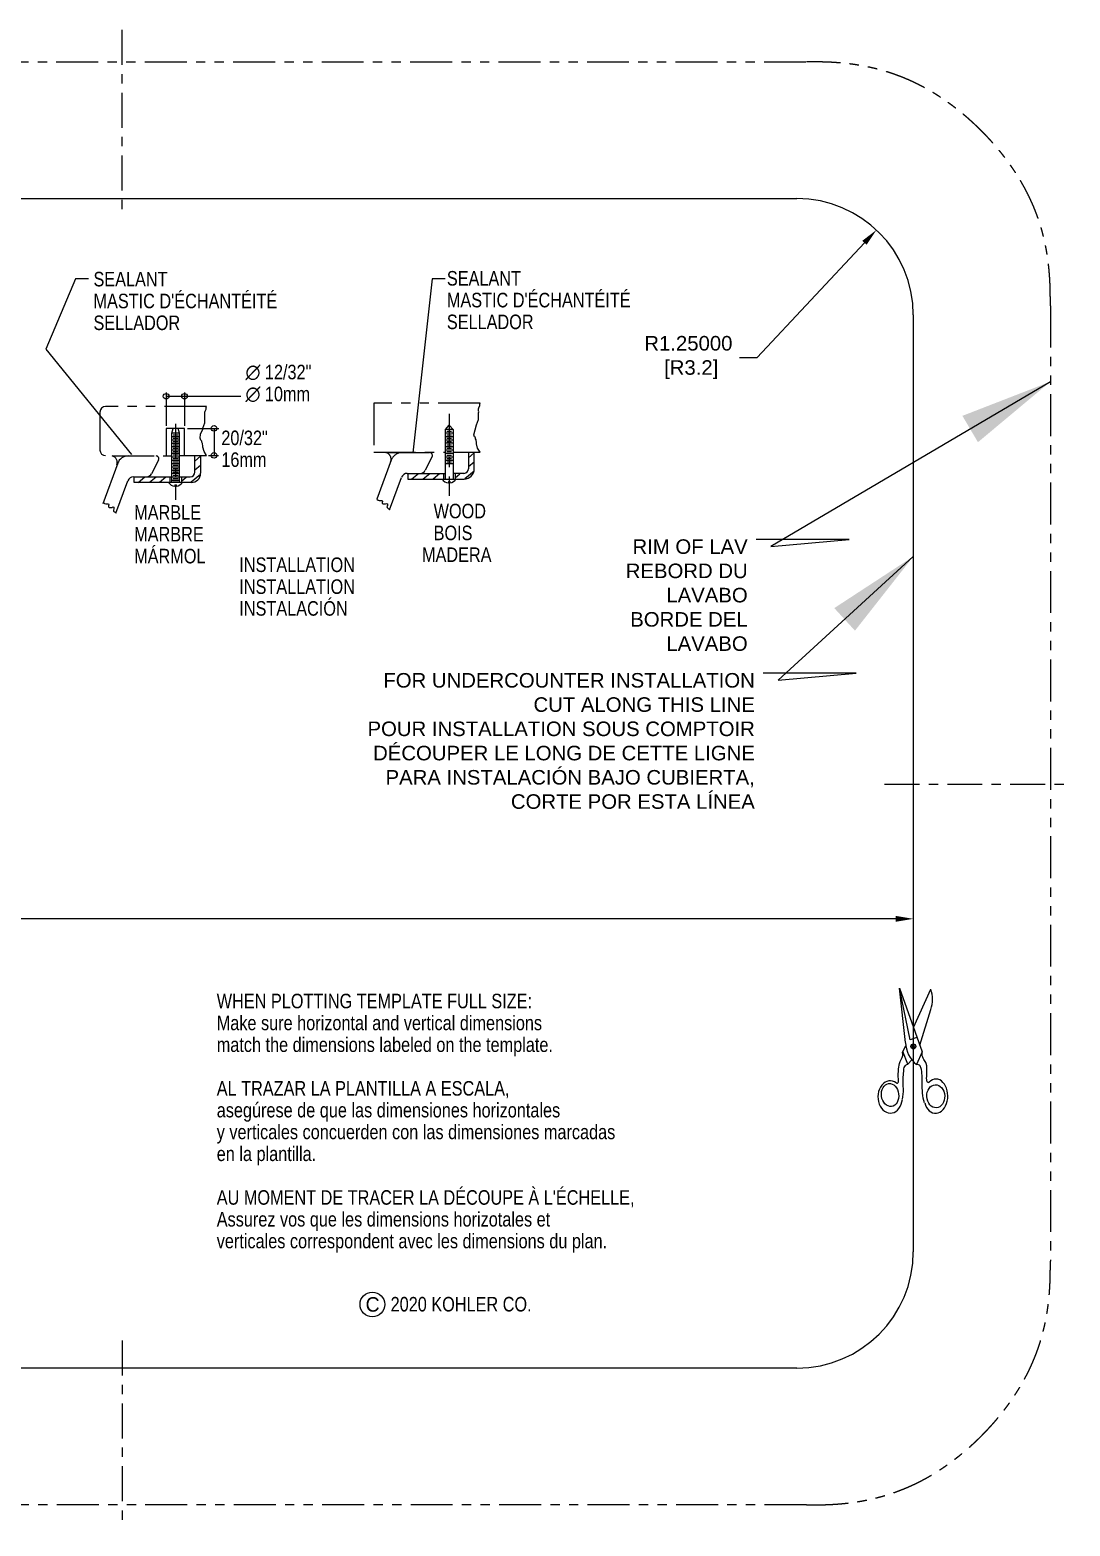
# Model space of a CAD drawing. Extents: x -347 to 953, y -714 to 758.
# Drawn here: x 388.68 to 399.85, y -203.53 to -187.46 of the extents above; entities that cross this region are included whole.
import ezdxf

# ---------------------------------------------------------------- set-up
doc = ezdxf.new("R2010")
doc.units = 0
doc.header["$MEASUREMENT"] = 0
doc.linetypes.add('CENTER', pattern=[0.6, 0.375, -0.075, 0.075, -0.075])
doc.linetypes.add('PHANTOM', pattern=[0.8, 0.45, -0.05, 0.1, -0.05, 0.1, -0.05])
doc.layers.get('0').update_dxf_attribs({"linetype": 'CONTINUOUS'})
doc.layers.get('Defpoints').update_dxf_attribs({"linetype": 'CONTINUOUS'})
for name, color, linetype in [('___NOTE', 7, 'CONTINUOUS'), ('___SYMBOL', 7, 'CONTINUOUS'), ('_CURVE', 7, 'CONTINUOUS'), ('DEFAULT_1', 7, 'CENTER')]:
    doc.layers.add(name, color=color, linetype=linetype)
doc.styles.get("Standard").update_dxf_attribs({"font": 'arial.ttf'})
doc.styles.add('TEXTSTYLE_1', font='gdt', dxfattribs={"width": 0.8})
doc.styles.add('TEXTSTYLE_2', font='txt')
doc.dimstyles.new('DIMSTYLE_1', dxfattribs={"dimtxt": 0.15625, "dimasz": 0.1875, "dimexe": 0.125, "dimexo": 0.0625, "dimgap": 0.09, "dimtad": 0, "dimtih": 1, "dimtoh": 1, "dimdec": 5, "dimzin": 4, "dimdsep": 46, "dimtxsty": 'Standard', "dimblk": '_ARROW_FILLED', "dimblk1": '_ARROW_FILLED', "dimblk2": '_ARROW_FILLED', "dimcen": 0.09, "dimadec": 0, "dimazin": 1, "dimtp": 0.01, "dimtm": 0.01, "dimtfac": 1, "dimtdec": 32, "dimtofl": 0, "dimtmove": 0, "dimatfit": 3, "dimldrblk": '_ARROW_FILLED', "dimfxl": 1, "dimtolj": 1, "dimtzin": 4, "dimarcsym": 0})
doc.dimstyles.new('DIMSTYLE_3', dxfattribs={"dimtxt": 0.15625, "dimasz": 0.1875, "dimexe": 0.125, "dimexo": 0.0625, "dimgap": 0.078125, "dimtad": 0, "dimtih": 1, "dimtoh": 1, "dimdec": 5, "dimzin": 4, "dimdsep": 46, "dimtxsty": 'Standard', "dimblk": '_ARROW_FILLED', "dimblk1": '_ARROW_FILLED', "dimblk2": '_ARROW_FILLED', "dimcen": 0.09, "dimadec": 0, "dimazin": 1, "dimtp": 0.03125, "dimtm": 0.03125, "dimtfac": 1, "dimtdec": 32, "dimtofl": 0, "dimtmove": 0, "dimatfit": 3, "dimldrblk": '_ARROW_FILLED', "dimfxl": 1, "dimtolj": 1, "dimtzin": 4, "dimarcsym": 0})
doc.dimstyles.get("Standard").update_dxf_attribs({"dimtxt": 2.25, "dimasz": 1, "dimexe": 0.18, "dimexo": 0.0625, "dimgap": 0.09, "dimtad": 0, "dimdec": 4, "dimzin": 0, "dimdsep": 46, "dimlunit": 5, "dimtxsty": 'Standard', "dimcen": 1, "dimclrd": 3, "dimclre": 3, "dimadec": 0, "dimazin": 0, "dimtfac": 1, "dimtdec": 4, "dimtofl": 0, "dimtmove": 0, "dimatfit": 3, "dimfxl": 1, "dimtolj": 1, "dimtzin": 0, "dimarcsym": 0})

# ---------------------------------------------------------------- blocks, each defined once
blk = doc.blocks.new('_ARROW_FILLED')
at = {"color": 0, "linetype": 'ByBlock'}
blk.add_solid([(0, 0), (-1, 0.167), (-1, -0.167)], dxfattribs=at)
blk = doc.blocks.new('*D87')
at = {"color": 0, "linetype": 'Continuous', "lineweight": -2, "transparency": 16777216}
for p, q in [((396.491, -190.983), (397.645, -189.75)), ((396.304, -190.983), (396.491, -190.983))]:
    blk.add_line(p, q, dxfattribs=at)
at = {"layer": 'Defpoints', "color": 0, "linetype": 'Continuous', "transparency": 16777216}
for p in [(397.773, -189.613), (396.919, -190.526)]:
    blk.add_point(p, dxfattribs=at)
at = {"color": 0, "linetype": 'Continuous', "lineweight": -2, "transparency": 16777216, "xscale": 0.1875, "yscale": 0.1875, "zscale": 0.1875, "rotation": 46.88407249360407}
blk.add_blockref('_ARROW_FILLED', (397.773, -189.613), dxfattribs=at)
at = {"color": 0, "linetype": 'Continuous', "transparency": 16777216, "insert": (395.754, -190.983), "char_height": 0.15625, "width": 0.75, "attachment_point": 5}
blk.add_mtext('\\A1;R1.25000\\P [R3.2]', dxfattribs=at)
blk = doc.blocks.new('*D89')
at = {"color": 0, "linetype": 'Continuous', "lineweight": -2, "transparency": 16777216}
for p, q in [((381.169, -194.78), (381.169, -197.137)), ((398.169, -194.858), (398.169, -197.137)), ((381.357, -197.012), (385.806, -197.012)), ((397.982, -197.012), (386.838, -197.012))]:
    blk.add_line(p, q, dxfattribs=at)
at = {"layer": 'Defpoints', "color": 0, "linetype": 'Continuous', "transparency": 16777216}
for p in [(381.169, -194.718), (398.169, -194.795), (381.169, -197.012)]:
    blk.add_point(p, dxfattribs=at)
at = {"color": 0, "linetype": 'Continuous', "lineweight": -2, "transparency": 16777216, "xscale": 0.1875, "yscale": 0.1875, "zscale": 0.1875, "rotation": 180}
blk.add_blockref('_ARROW_FILLED', (381.169, -197.012), dxfattribs=at)
at = {"color": 0, "linetype": 'Continuous', "lineweight": -2, "transparency": 16777216, "xscale": 0.1875, "yscale": 0.1875, "zscale": 0.1875}
blk.add_blockref('_ARROW_FILLED', (398.169, -197.012), dxfattribs=at)
at = {"color": 0, "linetype": 'Continuous', "transparency": 16777216, "insert": (386.322, -197.012), "char_height": 0.15625, "width": 0.5, "attachment_point": 5}
blk.add_mtext('\\A1;17.00000\\P [43]', dxfattribs=at)
blk = doc.blocks.new('LAV_UC_INSTALLATION_BL1', base_point=(24.608, 22.487))
at = {"layer": '___SYMBOL', "color": 2, "linetype": 'Continuous'}
for p, q in [((21.525, 24.253), (21.204, 23.498)), ((21.664, 24.253), (21.525, 24.253)), ((25.354, 24.253), (25.145, 22.386)), ((25.493, 24.253), (25.354, 24.253)), ((21.204, 23.498), (22.124, 22.369)), ((22.497, 23.035), (22.497, 22.676)), ((22.5, 22.993), (23.3, 22.993)), ((22.694, 23.035), (22.694, 22.676)), ((21.787, 22.823), (21.787, 22.415)), ((22.912, 22.822), (22.915, 22.833)), ((22.912, 22.709), (22.912, 22.822)), ((22.915, 22.833), (22.926, 22.855)), ((22.926, 22.872), (22.931, 22.883)), ((22.926, 22.855), (22.926, 22.872)), ((25.851, 22.859), (25.854, 22.87)), ((25.851, 22.836), (25.851, 22.859)), ((25.854, 22.825), (25.851, 22.836)), ((25.851, 22.814), (25.854, 22.825)), ((25.854, 22.87), (25.865, 22.892)), ((25.865, 22.892), (25.865, 22.908)), ((22.89, 22.651), (22.912, 22.709)), ((25.497, 22.635), (25.538, 22.682)), ((25.538, 22.682), (25.58, 22.635)), ((25.801, 22.579), (25.829, 22.687)), ((25.829, 22.687), (25.851, 22.745)), ((25.851, 22.745), (25.851, 22.814)), ((22.497, 22.645), (22.497, 22.355)), ((22.694, 22.645), (22.497, 22.645)), ((22.558, 22.598), (22.572, 22.645)), ((22.558, 22.067), (22.558, 22.598)), ((22.641, 22.598), (22.558, 22.598)), ((22.558, 22.562), (22.641, 22.562)), ((22.558, 22.525), (22.641, 22.525)), ((22.573, 22.58), (22.625, 22.58)), ((22.573, 22.543), (22.625, 22.543)), ((22.573, 22.507), (22.625, 22.507)), ((22.641, 22.598), (22.627, 22.645)), ((22.641, 22.067), (22.641, 22.598)), ((22.694, 22.355), (22.694, 22.645)), ((22.727, 22.648), (23.064, 22.648)), ((22.862, 22.543), (22.868, 22.584)), ((22.871, 22.521), (22.862, 22.543)), ((22.868, 22.584), (22.89, 22.64)), ((22.879, 22.512), (22.871, 22.521)), ((22.882, 22.499), (22.879, 22.512)), ((22.89, 22.64), (22.89, 22.651)), ((23.012, 22.648), (23.012, 22.358)), ((25.58, 22.635), (25.497, 22.635)), ((25.497, 22.104), (25.497, 22.635)), ((25.497, 22.599), (25.58, 22.599)), ((25.497, 22.561), (25.58, 22.561)), ((25.497, 22.525), (25.58, 22.525)), ((25.512, 22.617), (25.563, 22.617)), ((25.512, 22.579), (25.563, 22.579)), ((25.512, 22.543), (25.563, 22.543)), ((25.512, 22.507), (25.563, 22.507)), ((25.58, 22.635), (25.58, 22.104)), ((25.809, 22.557), (25.801, 22.579)), ((25.818, 22.549), (25.809, 22.557)), ((25.82, 22.535), (25.818, 22.549)), ((25.826, 22.524), (25.82, 22.535)), ((25.831, 22.494), (25.826, 22.524)), ((22.558, 22.489), (22.641, 22.489)), ((22.558, 22.454), (22.641, 22.454)), ((22.558, 22.418), (22.641, 22.418)), ((22.558, 22.38), (22.641, 22.38)), ((22.558, 22.344), (22.641, 22.344)), ((22.573, 22.471), (22.625, 22.471)), ((22.573, 22.435), (22.625, 22.435)), ((22.573, 22.399), (22.625, 22.399)), ((22.573, 22.362), (22.625, 22.362)), ((22.641, 22.355), (22.931, 22.355)), ((22.807, 22.178), (22.807, 22.355)), ((22.807, 22.297), (22.868, 22.348)), ((22.868, 22.355), (22.868, 22.167)), ((22.887, 22.487), (22.882, 22.499)), ((22.893, 22.457), (22.887, 22.487)), ((22.893, 22.446), (22.893, 22.457)), ((22.904, 22.399), (22.893, 22.446)), ((22.931, 22.355), (22.904, 22.399)), ((22.951, 22.358), (23.059, 22.358)), ((25.497, 22.491), (25.58, 22.491)), ((25.497, 22.455), (25.58, 22.455)), ((25.497, 22.416), (25.58, 22.416)), ((25.497, 22.38), (25.58, 22.38)), ((25.497, 22.344), (25.58, 22.344)), ((25.512, 22.471), (25.563, 22.471)), ((25.512, 22.436), (25.563, 22.436)), ((25.512, 22.398), (25.563, 22.398)), ((25.512, 22.361), (25.563, 22.361)), ((25.746, 22.391), (25.746, 22.215)), ((25.746, 22.333), (25.807, 22.384)), ((25.807, 22.214), (25.807, 22.391)), ((25.831, 22.483), (25.831, 22.494)), ((25.842, 22.436), (25.831, 22.483)), ((25.87, 22.391), (25.842, 22.436)), ((21.977, 22.273), (21.818, 21.838)), ((21.979, 22.284), (21.968, 22.255)), ((22.558, 22.308), (22.641, 22.308)), ((22.558, 22.272), (22.641, 22.272)), ((22.558, 22.235), (22.641, 22.235)), ((22.558, 22.198), (22.641, 22.198)), ((22.573, 22.324), (22.625, 22.324)), ((22.573, 22.288), (22.625, 22.288)), ((22.573, 22.251), (22.625, 22.251)), ((22.573, 22.217), (22.625, 22.217)), ((22.573, 22.181), (22.625, 22.181)), ((22.807, 22.202), (22.868, 22.253)), ((25.497, 22.308), (25.58, 22.308)), ((25.497, 22.271), (25.58, 22.271)), ((25.512, 22.325), (25.563, 22.325)), ((25.512, 22.288), (25.563, 22.288)), ((25.705, 22.109), (25.804, 22.192)), ((25.746, 22.238), (25.807, 22.289)), ((22.146, 22.128), (22.757, 22.128)), ((22.155, 22.067), (22.155, 22.128)), ((22.768, 22.067), (22.155, 22.067)), ((22.198, 22.068), (22.269, 22.127)), ((22.318, 22.069), (22.389, 22.128)), ((22.426, 22.07), (22.495, 22.127)), ((22.536, 22.128), (22.536, 22.067)), ((22.641, 22.164), (22.558, 22.164)), ((22.558, 22.091), (22.641, 22.091)), ((22.573, 22.145), (22.625, 22.145)), ((22.573, 22.109), (22.625, 22.109)), ((22.573, 22.074), (22.625, 22.074)), ((22.59, 22.041), (22.59, 22.027)), ((22.59, 22.041), (22.607, 22.041)), ((22.607, 22.027), (22.607, 22.041)), ((22.663, 22.128), (22.663, 22.067)), ((22.663, 22.082), (22.713, 22.123)), ((22.766, 22.073), (22.866, 22.156)), ((25.093, 22.165), (25.093, 22.104)), ((25.093, 22.104), (25.697, 22.104)), ((25.137, 22.105), (25.207, 22.164)), ((25.226, 22.165), (25.497, 22.165)), ((25.257, 22.106), (25.328, 22.165)), ((25.365, 22.106), (25.433, 22.164)), ((25.475, 22.165), (25.475, 22.104)), ((25.528, 22.077), (25.546, 22.077)), ((25.528, 22.077), (25.528, 22.063)), ((25.546, 22.063), (25.546, 22.077)), ((25.696, 22.165), (25.58, 22.165)), ((25.602, 22.165), (25.602, 22.104)), ((25.602, 22.118), (25.652, 22.16)), ((24.761, 21.888), (24.773, 21.877)), ((24.773, 21.877), (24.786, 21.874)), ((24.786, 21.874), (24.817, 21.874)), ((24.817, 21.874), (24.82, 21.863)), ((24.82, 21.863), (24.817, 21.852)), ((21.823, 21.852), (21.834, 21.84)), ((21.834, 21.84), (21.848, 21.838)), ((21.848, 21.838), (21.878, 21.838)), ((21.878, 21.838), (21.881, 21.827)), ((21.881, 21.827), (21.878, 21.816)), ((21.878, 21.816), (21.878, 21.805)), ((21.878, 21.805), (21.889, 21.799)), ((21.889, 21.799), (21.914, 21.799)), ((21.914, 21.799), (21.925, 21.805)), ((21.925, 21.805), (21.936, 21.802)), ((21.936, 21.782), (21.931, 21.771)), ((21.931, 21.771), (21.933, 21.76)), ((21.933, 21.76), (21.942, 21.752)), ((21.936, 21.802), (21.936, 21.782)), ((21.942, 21.752), (21.956, 21.746)), ((21.956, 21.747), (21.958, 21.736)), ((24.817, 21.852), (24.817, 21.841)), ((24.817, 21.841), (24.828, 21.836)), ((24.828, 21.836), (24.853, 21.836)), ((24.853, 21.836), (24.864, 21.841)), ((24.864, 21.841), (24.875, 21.838)), ((24.875, 21.819), (24.869, 21.808)), ((24.869, 21.808), (24.872, 21.797)), ((24.872, 21.797), (24.88, 21.789)), ((24.875, 21.838), (24.875, 21.819)), ((24.88, 21.789), (24.894, 21.783)), ((24.894, 21.783), (24.897, 21.772))]:
    blk.add_line(p, q, dxfattribs=at)
at = {"layer": '___SYMBOL', "color": 2, "linetype": 'PHANTOM'}
for p, q in [((22.931, 22.883), (21.847, 22.883)), ((25.87, 22.919), (24.726, 22.919)), ((24.726, 22.919), (24.726, 22.391)), ((25.865, 22.908), (25.87, 22.919)), ((21.917, 22.352), (22.558, 22.352)), ((24.726, 22.391), (25.497, 22.391)), ((24.856, 22.388), (25.03, 22.388)), ((25.031, 22.388), (25.327, 22.388)), ((25.354, 22.345), (25.28, 22.198)), ((25.58, 22.391), (25.746, 22.391)), ((25.746, 22.391), (25.807, 22.391)), ((25.807, 22.391), (25.87, 22.391)), ((22.415, 22.308), (22.341, 22.161)), ((24.914, 22.306), (24.761, 21.888)), ((24.92, 22.325), (24.904, 22.281)), ((21.958, 21.736), (22.086, 22.086)), ((24.897, 21.772), (25.025, 22.122)), ((25.086, 22.165), (25.226, 22.165))]:
    blk.add_line(p, q, dxfattribs=at)
at = {"layer": '___SYMBOL', "color": 2, "linetype": 'CENTER'}
for p, q in [((22.598, 22.697), (22.598, 21.881)), ((25.537, 22.805), (25.537, 21.925))]:
    blk.add_line(p, q, dxfattribs=at)
at = {"layer": '___SYMBOL', "color": 7, "linetype": 'Continuous'}
for centre in [(22.497, 22.993), (22.694, 22.993), (23.012, 22.648), (23.012, 22.358)]:
    blk.add_circle(centre, 0.0299, dxfattribs=at)
at = {"layer": '___SYMBOL', "color": 2, "linetype": 'Continuous'}
for centre, radius, start, end in [((21.847, 22.823), 0.06, 90, 180), ((21.847, 22.415), 0.06, 180, 270), ((21.899, 22.28), 0.0742, 340.0021, 75.7283), ((22.089, 22.232), 0.12, 90, 159.9602), ((22.389, 22.322), 0.03, 333.2928, 90), ((25.327, 22.358), 0.03, 333.2928, 90), ((25.226, 22.225), 0.06, 270, 333.2928), ((25.696, 22.215), 0.05, 270, 360), ((25.697, 22.214), 0.11, 270, 360), ((22.146, 22.064), 0.064, 90, 159.9446), ((22.288, 22.188), 0.06, 270, 333.2928), ((22.598, 22.115), 0.0885, 212.3059, 264.8843), ((22.598, 22.115), 0.0885, 276.0242, 327.6941), ((22.757, 22.178), 0.05, 270, 360), ((22.768, 22.167), 0.1, 270, 360), ((25.086, 22.1), 0.065, 90, 159.9573), ((25.536, 22.151), 0.0885, 212.3059, 264.8843), ((25.536, 22.151), 0.0885, 276.0242, 327.6941)]:
    blk.add_arc(centre, radius, start, end, dxfattribs=at)
at = {"layer": '___SYMBOL', "color": 2, "linetype": 'PHANTOM'}
for centre, radius, start, end in [((24.839, 22.317), 0.0742, 331.1106, 75.7283), ((25.031, 22.263), 0.125, 90, 159.9602)]:
    blk.add_arc(centre, radius, start, end, dxfattribs=at)
at = {"layer": '___SYMBOL', "color": 2, "linetype": 'Continuous', "width": 0.8}
for s, height, p in [('SEALANT', 0.1562, (21.717, 24.173)), ('SEALANT', 0.1562, (25.512, 24.182)), ("MASTIC D'ÉCHANTÉITÉ", 0.15625, (21.717, 23.938)), ("MASTIC D'ÉCHANTÉITÉ ", 0.15625, (25.512, 23.948)), ('SELLADOR', 0.1562, (21.717, 23.704)), ('SELLADOR', 0.1562, (25.512, 23.714)), ('12/32"', 0.1562, (23.558, 23.175)), ('10mm', 0.1562, (23.558, 22.94)), ('20/32"', 0.1562, (23.09, 22.468)), ('16mm', 0.1562, (23.09, 22.234)), ('MARBLE', 0.1562, (22.154, 21.667)), ('WOOD', 0.1562, (25.37, 21.682)), ('MARBRE ', 0.1562, (22.154, 21.433)), ('BOIS', 0.1562, (25.37, 21.447)), ('MÁRMOL', 0.1562, (22.154, 21.198)), ('INSTALLATION', 0.15625, (23.283, 21.105)), ('MADERA', 0.1562, (25.245, 21.213)), ('INSTALLATION', 0.15625, (23.283, 20.87)), ('INSTALACIÓN', 0.15625, (23.283, 20.636))]:
    blk.add_text(s, height=height, dxfattribs=at).set_placement(p)
at = {"layer": '___SYMBOL', "color": 2, "linetype": 'Continuous', "style": 'TEXTSTYLE_1'}
for p in [(23.349, 23.175), (23.349, 22.94)]:
    blk.add_text('n', height=0.156, dxfattribs=at).set_placement(p)
blk = doc.blocks.new('COPYRIGHT_YEAR_BL2', base_point=(25.681, 13.237))
at = {"layer": '___SYMBOL', "color": 7, "linetype": 'Continuous'}
blk.add_circle((24.712, 13.237), 0.133, dxfattribs=at)
at = {"layer": '___SYMBOL', "color": 7, "linetype": 'Continuous', "style": 'TEXTSTYLE_2'}
blk.add_text('C', height=0.156, dxfattribs=at).set_placement((24.639, 13.16))
at = {"layer": '___SYMBOL', "color": 2, "linetype": 'Continuous', "width": 0.8}
blk.add_text('2020 KOHLER CO.', height=0.15625, dxfattribs=at).set_placement((24.908, 13.162))
blk = doc.blocks.new('WHEN_PLOTTING_TEMPLATE_N_BL5', base_point=(26.354, 15.208))
at = {"layer": '___SYMBOL', "color": 2, "linetype": 'Continuous', "width": 0.8}
for s, p in [('WHEN PLOTTING TEMPLATE FULL SIZE:', (23.041, 16.419)), ('Make sure horizontal and vertical dimensions', (23.041, 16.184)), ('match the dimensions labeled on the template.', (23.041, 15.95)), ('AL TRAZAR LA PLANTILLA A ESCALA,', (23.041, 15.481)), ('asegúrese de que las dimensiones horizontales', (23.041, 15.247)), ('y verticales concuerden con las dimensiones marcadas', (23.041, 15.013)), ('en la plantilla.', (23.041, 14.778)), ("AU MOMENT DE TRACER LA DÉCOUPE À L'ÉCHELLE,", (23.041, 14.309)), ('Assurez vos que les dimensions horizotales et', (23.041, 14.075)), ('verticales correspondent avec les dimensions du plan.', (23.041, 13.841))]:
    blk.add_text(s, height=0.15625, dxfattribs=at).set_placement(p)
blk = doc.blocks.new('SCISSORS_BL6', base_point=(30.543, 16.017))
at = {"layer": '___SYMBOL', "color": 7, "linetype": 'Continuous'}
for p, q in [((30.486, 16.079), (30.374, 16.633)), ((30.437, 16.05), (30.374, 16.633)), ((30.374, 16.633), (30.614, 15.952)), ((30.522, 16.212), (30.71, 16.623)), ((30.589, 16.022), (30.71, 16.407)), ((30.56, 16.105), (30.486, 16.079)), ((30.408, 15.954), (30.44, 16.015)), ((30.462, 15.818), (30.408, 15.954)), ((30.513, 15.983), (30.511, 16.034)), ((30.512, 16.009), (30.521, 16.009)), ((30.528, 16.035), (30.529, 15.984)), ((30.614, 15.952), (30.556, 15.814)), ((30.462, 15.818), (30.506, 15.864))]:
    blk.add_line(p, q, dxfattribs=at)
blk.add_circle((30.521, 16.009), 0.0268, dxfattribs=at)
for centre, radius, start, end in [((30.365, 16.515), 0.361, 342.6406, 17.3594), ((30.75, 16.059), 0.313, 181.806, 231.7527), ((30.346, 15.629), 0.0146, 233.3109, 359.4467), ((30.68, 15.637), 0.0146, 185.3134, 314.0675)]:
    blk.add_arc(centre, radius, start, end, dxfattribs=at)
for centre, major_axis, ratio, start_param, end_param in [((30.273, 15.466), (0.002, -0.174), 0.756968, 2.616326, 7.695313), ((30.762, 15.474), (-0.003, -0.184), 0.700903, 5.125051, 10.03627)]:
    blk.add_ellipse(centre, major_axis=major_axis, ratio=ratio, start_param=start_param, end_param=end_param, dxfattribs=at)
for centre, major_axis, ratio in [((30.271, 15.487), (0.015, -0.123), 0.750119), ((30.762, 15.474), (0.006, -0.124), 0.774293)]:
    blk.add_ellipse(centre, major_axis=major_axis, ratio=ratio, dxfattribs=at)
for points, knots in [([(30.36, 15.629), (30.36, 15.639), (30.36, 15.685), (30.358, 15.759), (30.373, 15.849), (30.418, 15.908), (30.403, 15.943), (30.405, 15.951), (30.408, 15.954)], [0, 0, 0, 0, 0.090205, 0.417042, 0.658739, 0.935644, 0.959503, 1, 1, 1, 1]), ([(30.666, 15.635), (30.665, 15.64), (30.663, 15.669), (30.666, 15.731), (30.672, 15.811), (30.638, 15.865), (30.617, 15.897), (30.615, 15.927), (30.615, 15.944), (30.614, 15.952)], [0, 0, 0, 0, 0.046974, 0.26061, 0.580546, 0.738239, 0.840157, 0.925087, 1, 1, 1, 1]), ([(30.403, 15.441), (30.412, 15.477), (30.416, 15.552), (30.41, 15.653), (30.417, 15.732), (30.421, 15.793), (30.449, 15.815), (30.462, 15.818)], [0, 0, 0, 0, 0.287041, 0.561389, 0.761346, 0.901397, 1, 1, 1, 1]), ([(30.642, 15.402), (30.619, 15.47), (30.614, 15.571), (30.616, 15.698), (30.611, 15.761), (30.592, 15.807), (30.569, 15.816), (30.556, 15.814)], [0, 0, 0, 0, 0.488426, 0.668391, 0.866944, 0.909949, 1, 1, 1, 1])]:
    blk.add_open_spline(points, degree=3, knots=knots, dxfattribs=at)

msp = doc.modelspace()

# ---------------------------------------------------------------- linework, layer by layer
at = {"layer": '_CURVE', "color": 8, "linetype": 'PHANTOM'}
for p, q in [((382.316196, -187.806467), (397.021996, -187.806467)), ((399.64129, -190.42576), (399.64129, -200.68826)), ((397.021996, -203.307553), (382.316196, -203.307553))]:
    msp.add_line(p, q, dxfattribs=at)
at = {"layer": '_CURVE', "color": 4, "linetype": 'Continuous'}
for p, q in [((382.419096, -189.27576), (396.919096, -189.27576)), ((398.169096, -190.52576), (398.169096, -200.58826)), ((396.919096, -201.83826), (382.419096, -201.83826))]:
    msp.add_line(p, q, dxfattribs=at)
for centre, start, end in [((396.919096, -190.52576), 0, 90), ((396.919096, -200.58826), 270, 0)]:
    msp.add_arc(centre, 1.25, start, end, dxfattribs=at)
at = {"layer": '_CURVE', "color": 8, "linetype": 'PHANTOM'}
for points, knots in [([(399.64129, -190.42576), (399.64129, -190.418805), (399.641294, -190.40451), (399.641278, -190.382229), (399.641202, -190.358008), (399.641017, -190.331058), (399.640651, -190.300586), (399.640007, -190.265846), (399.638956, -190.226788), (399.637373, -190.185209), (399.635291, -190.14396), (399.632831, -190.105422), (399.630148, -190.070365), (399.627347, -190.038635), (399.624478, -190.009895), (399.621563, -189.983533), (399.618572, -189.958737), (399.615448, -189.934726), (399.612134, -189.910974), (399.608592, -189.887263), (399.604813, -189.863573), (399.600772, -189.8398), (399.596389, -189.815557), (399.591505, -189.79016), (399.585899, -189.762794), (399.579335, -189.732696), (399.571554, -189.69923), (399.562294, -189.662001), (399.551363, -189.621095), (399.5387, -189.57722), (399.524463, -189.531581), (399.508988, -189.485601), (399.492762, -189.440763), (399.476454, -189.398593), (399.460803, -189.360386), (399.446272, -189.32662), (399.432817, -189.296641), (399.41995, -189.269021), (399.4071, -189.242375), (399.393917, -189.215942), (399.380437, -189.189801), (399.367056, -189.164648), (399.354113, -189.141007), (399.341514, -189.118609), (399.328856, -189.096687), (399.315878, -189.074775), (399.302645, -189.052957), (399.289285, -189.031428), (399.275778, -189.01013), (399.262111, -188.989049), (399.248602, -188.968685), (399.235638, -188.949567), (399.223235, -188.931629), (399.211018, -188.914271), (399.198677, -188.89702), (399.186194, -188.879839), (399.173578, -188.862749), (399.1608, -188.845712), (399.14785, -188.828719), (399.134739, -188.811789), (399.121488, -188.794953), (399.108115, -188.778233), (399.094591, -188.761592), (399.080808, -188.74489), (399.066571, -188.727904), (399.051683, -188.710418), (399.036057, -188.692371), (399.019791, -188.673909), (399.003105, -188.655297), (398.986173, -188.63673), (398.968989, -188.6182), (398.951404, -188.599562), (398.93328, -188.580695), (398.914621, -188.561613), (398.895551, -188.542459), (398.876244, -188.523413), (398.856887, -188.504661), (398.837679, -188.486389), (398.818753, -188.468711), (398.800067, -188.451556), (398.781457, -188.434756), (398.762876, -188.418266), (398.744522, -188.40226), (398.726677, -188.386965), (398.709443, -188.372434), (398.692671, -188.35851), (398.676089, -188.344952), (398.659478, -188.331581), (398.64276, -188.318335), (398.625946, -188.305228), (398.609061, -188.292275), (398.592117, -188.279484), (398.575121, -188.266856), (398.558071, -188.254387), (398.540935, -188.242051), (398.523679, -188.229822), (398.506348, -188.217742), (398.488837, -188.205755), (398.470607, -188.193511), (398.451073, -188.180659), (398.430299, -188.167293), (398.408927, -188.153843), (398.38746, -188.140629), (398.365879, -188.127643), (398.344104, -188.114846), (398.322219, -188.102309), (398.300138, -188.08999), (398.277375, -188.077621), (398.253333, -188.064911), (398.227916, -188.051869), (398.201641, -188.038824), (398.175144, -188.026108), (398.148519, -188.013761), (398.121042, -188.001462), (398.09134, -187.988656), (398.058114, -187.974927), (398.021563, -187.960553), (397.983807, -187.946518), (397.947539, -187.933805), (397.914399, -187.922815), (397.884521, -187.913406), (397.857503, -187.905295), (397.832883, -187.898228), (397.810189, -187.891983), (397.788938, -187.886365), (397.768637, -187.881197), (397.748835, -187.876341), (397.729221, -187.871707), (397.709629, -187.867254), (397.689939, -187.862955), (397.670016, -187.858787), (397.649774, -187.854743), (397.62926, -187.850849), (397.608625, -187.847133), (397.588044, -187.843623), (397.567669, -187.84033), (397.547558, -187.837249), (397.527638, -187.83436), (397.507744, -187.831631), (397.487654, -187.829033), (397.46704, -187.826532), (397.445438, -187.824092), (397.422433, -187.8217), (397.397939, -187.819383), (397.372241, -187.817199), (397.345835, -187.815195), (397.319202, -187.813418), (397.292595, -187.81188), (397.265711, -187.810557), (397.237547, -187.809399), (397.206784, -187.808388), (397.172675, -187.807553), (397.135665, -187.806931), (397.097491, -187.806574), (397.059437, -187.806456), (397.034416, -187.806467), (397.021996, -187.806467)], [0, 0, 0, 0, 0.005010324, 0.010297653, 0.016050477, 0.022458808, 0.029712311, 0.038003462, 0.047488514, 0.057858733, 0.067977581, 0.077239766, 0.085676633, 0.09330506, 0.100186047, 0.106482882, 0.112410649, 0.118177797, 0.123925596, 0.129686804, 0.135447806, 0.141207126, 0.147057303, 0.153195202, 0.159836983, 0.167180035, 0.175386384, 0.184587661, 0.194814761, 0.20588658, 0.217481895, 0.229251946, 0.240832093, 0.251829346, 0.261820501, 0.270573742, 0.278308687, 0.285491639, 0.292523089, 0.299618548, 0.306769863, 0.313710091, 0.320142121, 0.32618501, 0.332222772, 0.338377023, 0.344530187, 0.350604795, 0.356629715, 0.362697429, 0.368702923, 0.374233649, 0.379337494, 0.384412911, 0.389524403, 0.394617402, 0.399711393, 0.404826368, 0.409958779, 0.415102527, 0.420251888, 0.42539259, 0.430525649, 0.435699373, 0.440991936, 0.446491313, 0.452243426, 0.458188481, 0.46421623, 0.470250057, 0.476290455, 0.482420917, 0.488709086, 0.495136956, 0.501646529, 0.508179498, 0.514673366, 0.52106074, 0.527276899, 0.533329682, 0.53933441, 0.545337686, 0.55122515, 0.556877342, 0.562268972, 0.567463785, 0.57258051, 0.577698665, 0.582825109, 0.58794582, 0.593056498, 0.598155005, 0.603239545, 0.608309548, 0.613371242, 0.618449776, 0.623545471, 0.628589388, 0.633736667, 0.639364687, 0.64543396, 0.651530922, 0.657555132, 0.66359332, 0.669674676, 0.67574972, 0.68176149, 0.687889156, 0.694412179, 0.701351171, 0.708468861, 0.715543492, 0.722522418, 0.729610359, 0.737229343, 0.745822695, 0.755507207, 0.765521184, 0.774837665, 0.78319157, 0.79067137, 0.797402953, 0.803511924, 0.809122951, 0.814358553, 0.819346732, 0.824213439, 0.829045722, 0.833865263, 0.83868697, 0.84356373, 0.848528362, 0.853556753, 0.858604974, 0.863632347, 0.868596656, 0.873473331, 0.878288344, 0.88309646, 0.887939106, 0.892881159, 0.898054542, 0.903600108, 0.90954192, 0.915778093, 0.922179458, 0.928618454, 0.935006152, 0.941378621, 0.948008481, 0.955311212, 0.963551831, 0.972586787, 0.98197581, 0.991053026, 1, 1, 1, 1]), ([(397.021996, -203.307553), (397.033445, -203.307553), (397.057959, -203.307563), (397.095644, -203.307458), (397.134245, -203.307107), (397.17142, -203.306492), (397.206008, -203.305656), (397.237841, -203.304614), (397.267027, -203.303406), (397.294435, -203.302041), (397.321099, -203.300483), (397.347728, -203.29869), (397.374397, -203.296648), (397.400612, -203.294398), (397.425665, -203.291999), (397.449079, -203.289531), (397.470879, -203.287036), (397.491524, -203.284498), (397.511596, -203.281872), (397.5315, -203.279112), (397.551394, -203.276196), (397.57136, -203.273106), (397.591518, -203.269817), (397.611933, -203.266304), (397.632534, -203.262563), (397.653152, -203.258616), (397.673608, -203.254496), (397.693769, -203.250243), (397.713618, -203.245873), (397.73326, -203.241373), (397.752833, -203.236713), (397.772482, -203.231857), (397.792468, -203.226735), (397.813245, -203.221208), (397.835367, -203.21509), (397.859345, -203.20818), (397.885599, -203.200278), (397.914499, -203.191166), (397.946394, -203.180597), (397.981546, -203.16831), (398.01942, -203.154291), (398.057868, -203.139214), (398.094113, -203.124212), (398.12652, -203.110156), (398.155548, -203.097046), (398.182698, -203.084331), (398.209204, -203.071486), (398.235566, -203.058272), (398.261446, -203.044867), (398.286077, -203.031715), (398.309136, -203.01905), (398.331124, -203.006647), (398.352826, -202.994086), (398.374543, -202.9812), (398.39612, -202.968096), (398.417434, -202.954857), (398.43861, -202.941416), (398.459529, -202.927837), (398.47955, -202.914538), (398.498271, -202.901836), (398.515941, -202.889617), (398.533223, -202.877458), (398.550442, -202.865149), (398.567573, -202.852709), (398.584624, -202.840128), (398.60163, -202.82738), (398.618587, -202.814463), (398.635471, -202.801393), (398.652251, -202.788191), (398.668918, -202.774866), (398.68554, -202.761366), (398.702287, -202.747553), (398.719399, -202.73322), (398.737055, -202.718192), (398.755249, -202.702439), (398.773779, -202.686113), (398.792379, -202.669439), (398.810913, -202.652542), (398.829457, -202.635348), (398.848177, -202.617683), (398.867169, -202.599439), (398.886371, -202.580659), (398.905618, -202.561493), (398.924723, -202.54212), (398.943489, -202.522741), (398.961725, -202.503562), (398.979362, -202.484674), (398.996524, -202.465976), (399.013368, -202.447314), (399.029858, -202.428724), (399.045773, -202.410464), (399.060925, -202.392781), (399.075343, -202.37568), (399.089235, -202.358949), (399.102836, -202.342314), (399.116284, -202.325605), (399.129604, -202.308787), (399.142776, -202.291884), (399.155789, -202.274915), (399.168637, -202.25789), (399.181319, -202.240815), (399.193847, -202.223679), (399.206255, -202.206438), (399.218552, -202.18908), (399.230684, -202.171656), (399.242824, -202.153896), (399.2554, -202.135135), (399.268634, -202.114968), (399.282267, -202.093717), (399.295844, -202.072084), (399.309176, -202.050358), (399.322313, -202.028447), (399.335235, -202.006358), (399.347881, -201.984166), (399.360379, -201.961643), (399.373039, -201.938206), (399.38606, -201.913411), (399.399274, -201.887444), (399.412323, -201.860924), (399.425008, -201.834252), (399.437449, -201.807168), (399.450033, -201.77876), (399.463258, -201.747707), (399.477521, -201.712679), (399.492825, -201.673047), (399.508605, -201.629505), (399.524011, -201.583832), (399.538328, -201.538044), (399.551145, -201.493726), (399.562319, -201.45195), (399.57191, -201.413346), (399.580071, -201.378095), (399.586983, -201.346114), (399.592833, -201.317147), (399.597832, -201.290665), (399.602223, -201.265862), (399.606206, -201.24189), (399.609905, -201.218151), (399.613367, -201.194403), (399.616601, -201.170631), (399.619624, -201.146773), (399.622468, -201.122521), (399.625181, -201.097297), (399.627803, -201.070389), (399.630344, -201.041126), (399.63279, -201.009013), (399.635064, -200.973759), (399.637078, -200.935158), (399.638776, -200.892981), (399.640077, -200.846732), (399.640942, -200.796086), (399.641307, -200.742731), (399.64129, -200.706285), (399.64129, -200.68826)], [0, 0, 0, 0, 0.00824734, 0.017659108, 0.027147355, 0.036056124, 0.044442661, 0.052070645, 0.058999789, 0.065485765, 0.071838866, 0.078240581, 0.084711466, 0.091107077, 0.097194045, 0.102841473, 0.108067433, 0.113000712, 0.117825047, 0.122650163, 0.127476322, 0.13230896, 0.137204683, 0.142189333, 0.147231834, 0.1522873, 0.157311686, 0.162263718, 0.167129991, 0.171952704, 0.176779879, 0.181623896, 0.18653338, 0.191642662, 0.197110974, 0.203067823, 0.209618459, 0.216861752, 0.224896247, 0.233822192, 0.24368561, 0.253987287, 0.263571325, 0.271941919, 0.279433188, 0.286515428, 0.293538297, 0.300650599, 0.307757778, 0.31453357, 0.320764997, 0.326708781, 0.332719455, 0.338828115, 0.344899905, 0.3509047, 0.356902385, 0.362967814, 0.368870424, 0.374217005, 0.379265357, 0.384346271, 0.389438642, 0.394512763, 0.399597618, 0.40470322, 0.409823393, 0.414953218, 0.420084677, 0.425203896, 0.430325242, 0.435510289, 0.440842508, 0.446404651, 0.452212804, 0.45817856, 0.464195354, 0.470207308, 0.476245729, 0.482412049, 0.488748898, 0.495217348, 0.501759814, 0.508315951, 0.514817794, 0.521192403, 0.527380398, 0.533433728, 0.539475609, 0.545490106, 0.551334746, 0.556924609, 0.562265036, 0.567447706, 0.572590727, 0.577743824, 0.582898789, 0.588045403, 0.593180842, 0.598302928, 0.60341015, 0.60850308, 0.613594222, 0.618712202, 0.62382708, 0.628888693, 0.634209488, 0.640097324, 0.646265502, 0.652396878, 0.658495988, 0.664627793, 0.670800262, 0.676931063, 0.683027824, 0.689355561, 0.696119797, 0.7032024, 0.710343966, 0.717411068, 0.724477471, 0.7318138, 0.739793372, 0.748790495, 0.759058045, 0.77039562, 0.782151059, 0.793778003, 0.80495304, 0.815382396, 0.824928854, 0.833605991, 0.841447415, 0.848498541, 0.854893666, 0.860861445, 0.866642879, 0.872399229, 0.878168402, 0.883931303, 0.889681768, 0.895491965, 0.901521792, 0.907956871, 0.91496786, 0.92268112, 0.931156598, 0.940416218, 0.950525773, 0.961563886, 0.973745133, 0.987014872, 1, 1, 1, 1])]:
    msp.add_open_spline(points, degree=3, knots=knots, dxfattribs=at)
at = {"layer": 'DEFAULT_1', "color": 2, "linetype": 'CENTER'}
for p, q in [((389.671434, -187.463601), (389.671434, -189.455988)), ((397.860523, -195.563989), (399.85291, -195.563989)), ((389.672945, -201.542539), (389.672945, -203.534926))]:
    msp.add_line(p, q, dxfattribs=at)

# ---------------------------------------------------------------- block references
at = {"layer": '___SYMBOL', "color": 2, "linetype": 'Continuous'}
for name, p in [('LAV_UC_INSTALLATION_BL1', (392.256153, -191.904618)), ('WHEN_PLOTTING_TEMPLATE_N_BL5', (394.00187, -199.184014)), ('SCISSORS_BL6', (398.191795, -198.374555)), ('COPYRIGHT_YEAR_BL2', (393.329414, -201.154609))]:
    msp.add_blockref(name, p, dxfattribs=at)

# ---------------------------------------------------------------- texts
at = {"layer": '___NOTE', "color": 2, "linetype": 'Continuous', "char_height": 0.15625, "attachment_point": 3}
for s, insert, width in [('RIM OF LAV\\PREBORD DU LAVABO\\PBORDE DEL LAVABO\\P ', (396.390816, -192.935593), 2), ('FOR UNDERCOUNTER INSTALLATION\\PCUT ALONG THIS LINE\\PPOUR INSTALLATION SOUS COMPTOIR \\PDÉCOUPER LE LONG DE CETTE LIGNE\\PPARA INSTALACIÓN BAJO CUBIERTA, \\PCORTE POR ESTA LÍNEA', (396.467558, -194.371812), 4)]:
    msp.add_mtext(s, dxfattribs=dict(at, insert=insert, width=width))

# ---------------------------------------------------------------- dimensions: what is measured, and where the dimension line sits
at = {"color": 2, "linetype": 'Continuous'}
dim = msp.add_radius_dim(center=(396.919096, -190.52576), mpoint=(397.773442, -189.613294), text='R<>\\P[]', dimstyle='DIMSTYLE_1', override={"dimpost": '<>'}, dxfattribs=at)
dim.commit()
dim.dimension.update_dxf_attribs({"geometry": '*D87', "text_midpoint": (395.754141, -190.982795), "dimtype": 164})
dim = msp.add_linear_dim(base=(381.169096, -197.012133), p1=(398.169096, -194.795091), p2=(381.169096, -194.71794), angle=180, text='<>\\P[]', dimstyle='DIMSTYLE_3', dxfattribs=at)
dim.commit()
dim.dimension.update_dxf_attribs({"geometry": '*D89', "text_midpoint": (386.322095, -197.012133), "dimtype": 160})

# ---------------------------------------------------------------- leaders
at = {"layer": '___NOTE', "color": 2, "linetype": 'Continuous', "annotation_type": 0, "has_hookline": 1, "hookline_direction": 1}
for points, text_width in [([(399.64129, -191.242337), (396.640816, -193.013718), (397.480816, -192.935593), (396.480816, -192.935593)], 1.275047), ([(398.169096, -193.119838), (396.717558, -194.449937), (397.557558, -194.371812), (396.557558, -194.371812)], 3.954212)]:
    msp.add_leader(points, dimstyle='Standard', override={"dimtad": 0}, dxfattribs=dict(at, text_width=text_width))

doc.saveas('drawing.dxf')
